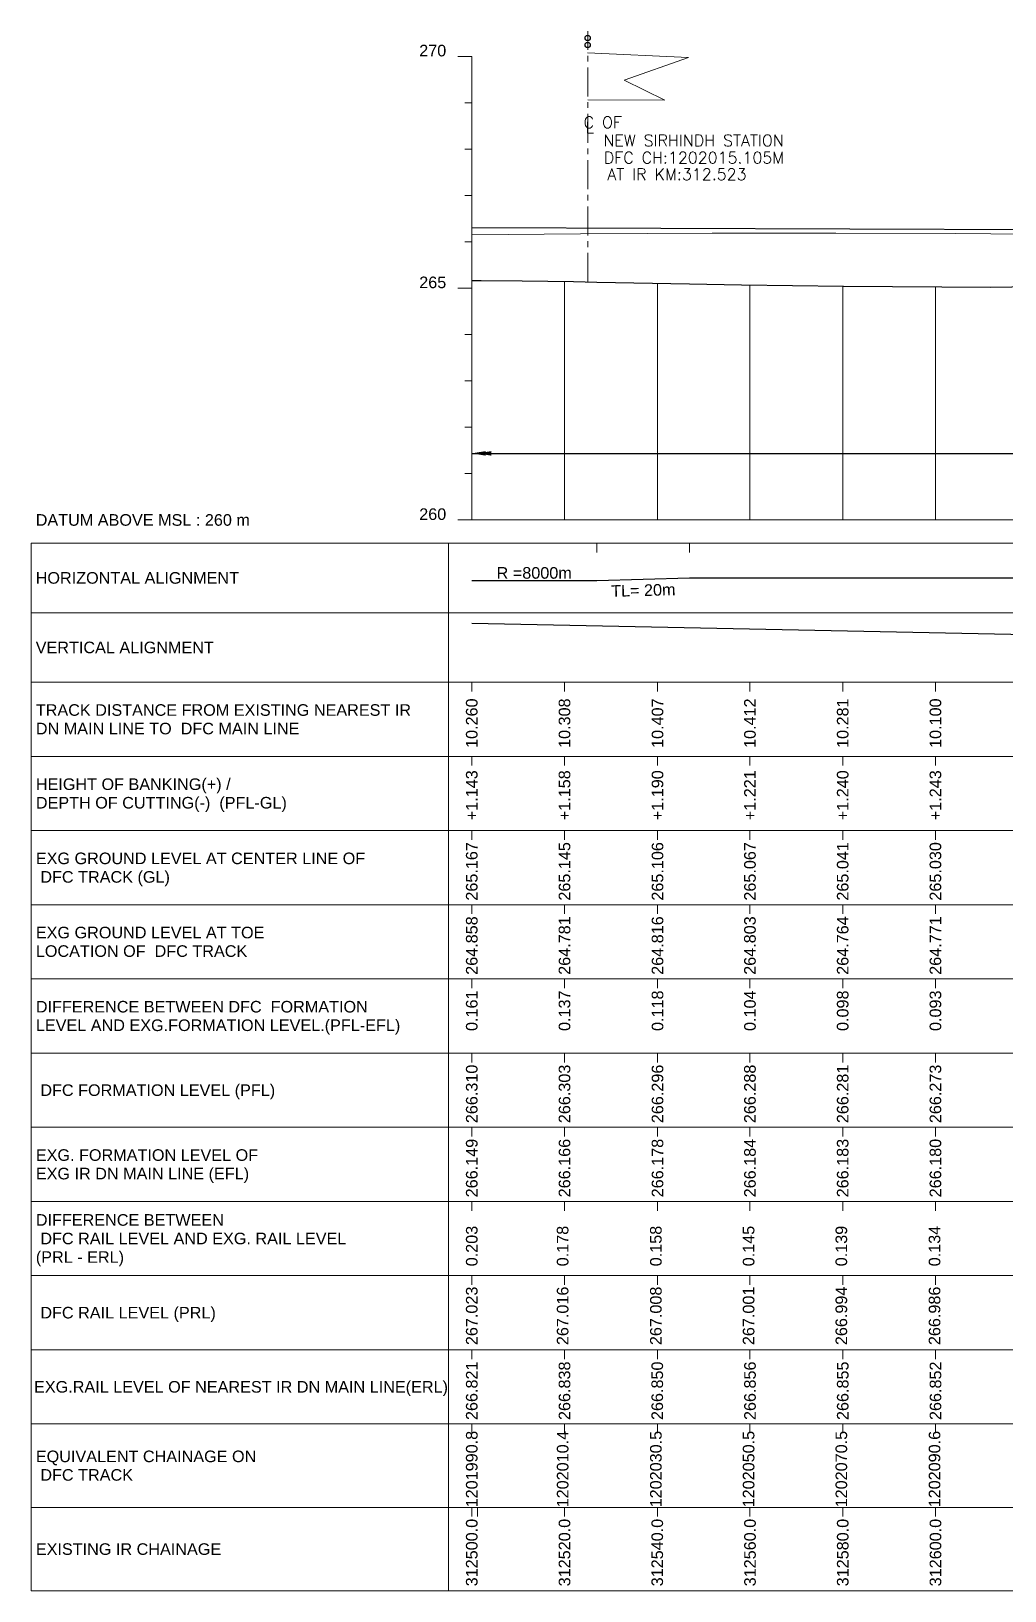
# Model space of a CAD drawing. Header units: metres. Extents: x 26905 to 33492, y -12340 to -11884.
# Drawn here: x 28905 to 29115, y -12231 to -11894.6 of the extents above; entities that cross this region are included whole.
import ezdxf
from ezdxf.enums import TextEntityAlignment as Align

# ---------------------------------------------------------------- set-up
doc = ezdxf.new("R2010")
doc.units = ezdxf.units.M
doc.header["$MEASUREMENT"] = 0
doc.linetypes.add('CENTER', pattern=[2, 1.25, -0.25, 0.25, -0.25])
doc.layers.get('0').update_dxf_attribs({"lineweight": 0})
for name, color, linetype in [("LS BRIDGE'S", 7, 'Continuous'), ('LS HORIZONTAL ALIGNMENT', 10, 'Continuous'), ('LS VERTICAL ALIGNMENT', 10, 'Continuous'), ('STATION YARD LIMIT IN LS', 7, 'Continuous')]:
    doc.layers.add(name, color=color, linetype=linetype)
for name, color, linetype, lineweight in [('LS CUT FILL', 10, 'Continuous', 0), ('LS DATUM', 7, 'Continuous', 0), ('LS DATUM X', 7, 'Continuous', 0), ('LS DATUM Y', 7, 'Continuous', 0), ('LS DIFF. EXG.RL & PRO. RL', 10, 'Continuous', 0), ('LS DIFF. PFL & EFL', 10, 'Continuous', 0), ('LS EXG GL', 7, 'Continuous', 0), ('LS EXG IR CH', 7, 'Continuous', 0), ('LS EXG RL', 7, 'Continuous', 0), ('LS EXG. FL', 7, 'Continuous', 0), ('LS EXG. GL', 7, 'Continuous', 0), ('LS EXG. GL AT PRO. TOE', 7, 'Continuous', 0), ('LS EXG. IR CH', 7, 'Continuous', 0), ('LS EXG. RL', 7, 'Continuous', 0), ('LS FRAME', 7, 'Continuous', 0), ('LS PFL-EFL', 10, 'Continuous', 0), ('LS PRL-ERL', 10, 'Continuous', 0), ('LS PRO FL', 10, 'Continuous', 0), ('LS PRO. CUT & FILL', 10, 'Continuous', 0), ('LS PRO. DFCC CH', 10, 'Continuous', 0), ('LS PRO. FL', 10, 'Continuous', 0), ('LS PRO. RL', 10, 'Continuous', 0), ('LS PROFILE EXG FL', 7, 'Continuous', 25), ('LS PROFILE EXG GL', 7, 'Continuous', 30), ('LS PROFILE PRO FL', 1, 'Continuous', 30), ('LS TICKS', 7, 'Continuous', 0), ('LS TRACK CENTER', 10, 'Continuous', 0), ("LS TRACK CENTER's", 10, 'Continuous', 0), ('Profile Grid', 7, 'Continuous', 0)]:
    doc.layers.add(name, color=color, linetype=linetype, lineweight=lineweight)
doc.styles.add('ROMANT', font='romant__.ttf')
doc.styles.get("Standard").update_dxf_attribs({"font": 'arial.ttf'})
doc.styles.add('Style-Arial', font='arial.ttf')
doc.styles.add('StyleArial', font='arial.ttf')
doc.dimstyles.get("Standard").update_dxf_attribs({"dimtxt": 0.18, "dimasz": 0.18, "dimexe": 0.18, "dimexo": 0.0625, "dimgap": 0.09, "dimtad": 0, "dimtih": 1, "dimtoh": 1, "dimdec": 4, "dimzin": 0, "dimdsep": 46, "dimtxsty": 'Standard', "dimcen": 0.09, "dimadec": 0, "dimazin": 0, "dimtfac": 1, "dimtdec": 4, "dimtofl": 0, "dimtmove": 0, "dimatfit": 3, "dimfxl": 1, "dimtolj": 1, "dimtzin": 0, "dimarcsym": 0})

msp = doc.modelspace()

# ---------------------------------------------------------------- linework, layer by layer
msp.add_lwpolyline([(28905, -12005), (28995, -12005)])
at = {"layer": "LS BRIDGE'S", "color": 10}
for centre in [(29025, -11896.03), (29025, -11897.54)]:
    msp.add_circle(centre, 0.566, dxfattribs=at)
at = {"layer": 'LS DATUM X', "color": 7, "linetype": 'Continuous', "lineweight": 0}
msp.add_line((29000, -12000), (29514.16, -12000), dxfattribs=at)
at = {"layer": 'LS DATUM Y', "color": 7, "linetype": 'Continuous', "lineweight": 0}
for p, q in [((28997, -11900), (29000, -11900)), ((28997, -11900), (29000, -11900)), ((29000, -12000), (29000, -11900)), ((28998.5, -11910), (29000, -11910)), ((28998.5, -11920), (29000, -11920)), ((28998.5, -11930), (29000, -11930)), ((28998.5, -11940), (29000, -11940)), ((28997, -11950), (29000, -11950)), ((28998.5, -11960), (29000, -11960)), ((28998.5, -11970), (29000, -11970)), ((28998.5, -11980), (29000, -11980)), ((28998.5, -11990), (29000, -11990)), ((28997, -12000), (29000, -12000))]:
    msp.add_line(p, q, dxfattribs=at)
at = {"layer": 'LS FRAME'}
for points in [[(28995, -12231), (28905, -12231), (28905, -12005)], [(28995, -12020), (28905, -12020)], [(28995, -12035), (28905, -12035)], [(28995, -12051), (28905, -12051)], [(28905, -12051), (28995, -12051)], [(28995, -12067), (28905, -12067)], [(28905, -12067), (28995, -12067)], [(28995, -12083), (28905, -12083)], [(28905, -12083), (28995, -12083)], [(28995, -12099), (28905, -12099)], [(28995, -12115), (28905, -12115)], [(28905, -12115), (28995, -12115)], [(28995, -12131), (28905, -12131)], [(28905, -12131), (28995, -12131)], [(28995, -12147), (28905, -12147)], [(28905, -12147), (28995, -12147)], [(28995, -12163), (28905, -12163)], [(28905, -12163), (28995, -12163)], [(28995, -12179), (28905, -12179)], [(28995, -12195), (28905, -12195)], [(28995, -12213), (28905, -12213)]]:
    msp.add_lwpolyline(points, dxfattribs=at)
at = {"layer": 'LS FRAME', "color": 7, "linetype": 'Continuous', "lineweight": 0, "flags": 128}
for points in [[(28995, -12020), (29519.16, -12020), (29519.16, -12005), (28995, -12005), (28995, -12020)], [(28995, -12035), (29519.16, -12035), (29519.16, -12020), (28995, -12020), (28995, -12035)], [(28995, -12051), (29519.16, -12051), (29519.16, -12035), (28995, -12035), (28995, -12051)], [(28995, -12067), (29519.16, -12067), (29519.16, -12051), (28995, -12051), (28995, -12067)], [(28995, -12083), (29519.16, -12083), (29519.16, -12067), (28995, -12067), (28995, -12083)], [(28995, -12099), (29519.16, -12099), (29519.16, -12083), (28995, -12083), (28995, -12099)], [(28995, -12115), (29519.16, -12115), (29519.16, -12099), (28995, -12099), (28995, -12115)], [(28995, -12131), (29519.16, -12131), (29519.16, -12115), (28995, -12115), (28995, -12131)], [(28995, -12147), (29519.16, -12147), (29519.16, -12131), (28995, -12131), (28995, -12147)], [(28995, -12163), (29519.16, -12163), (29519.16, -12147), (28995, -12147), (28995, -12163)], [(28995, -12179), (29519.16, -12179), (29519.16, -12163), (28995, -12163), (28995, -12179)], [(28995, -12195), (29519.16, -12195), (29519.16, -12179), (28995, -12179), (28995, -12195)], [(28995, -12213), (29519.16, -12213), (29519.16, -12195), (28995, -12195), (28995, -12213)], [(28995, -12231), (29519.16, -12231), (29519.16, -12213), (28995, -12213), (28995, -12231)]]:
    msp.add_lwpolyline(points, close=True, dxfattribs=at)
at = {"layer": 'LS HORIZONTAL ALIGNMENT', "flags": 128}
msp.add_lwpolyline([(29000, -12013.03), (29026.94, -12013.03), (29026.94, -12013.03), (29046.94, -12012.5), (29046.94, -12012.5), (29514.16, -12012.5)], dxfattribs=at)
at = {"layer": 'LS PROFILE EXG FL', "lineweight": 0}
msp.add_lwpolyline([(29000, -11938.51), (29023.46, -11938.31), (29037.95, -11938.23), (29051.82, -11938.16), (29078.54, -11938.17), (29104.34, -11938.2), (29127.12, -11938.43), (29150.59, -11938.66), (29172.5, -11938.8), (29195.05, -11938.95), (29216.31, -11939.08), (29238.22, -11939.36), (29293.42, -11939.28), (29367.19, -11939.54), (29411.57, -11939.18), (29430.31, -11938.52), (29448.62, -11937.87), (29511.95, -11939.38), (29514.07, -11939.38)], dxfattribs=at)
at = {"layer": 'LS PROFILE EXG GL', "flags": 128}
msp.add_lwpolyline([(29000, -11948.33), (29002.06, -11948.34), (29010.9, -11948.45), (29021.93, -11948.57), (29021.93, -11948.57), (29026.94, -11948.68), (29046.94, -11949.08), (29058.14, -11949.3), (29080.2, -11949.59), (29080.2, -11949.59), (29111.91, -11949.76), (29130.13, -11949.5)], dxfattribs=at)
at = {"layer": 'LS PROFILE PRO FL'}
msp.add_line((29000, -11936.9), (29514.16, -11938.79), dxfattribs=at)
at = {"layer": 'LS TICKS', "color": 7, "linetype": 'Continuous', "lineweight": 0, "flags": 128}
for points in [[(29026.94, -12007), (29026.94, -12005)], [(29046.94, -12007), (29046.94, -12005)], [(29000, -12037), (29000, -12035)], [(29020, -12037), (29020, -12035)], [(29040.06, -12037), (29040.06, -12035)], [(29059.99, -12037), (29059.99, -12035)], [(29079.99, -12037), (29079.99, -12035)], [(29099.99, -12037), (29099.99, -12035)], [(29000, -12053), (29000, -12051)], [(29020, -12053), (29020, -12051)], [(29040.06, -12053), (29040.06, -12051)], [(29059.99, -12053), (29059.99, -12051)], [(29079.99, -12053), (29079.99, -12051)], [(29099.99, -12053), (29099.99, -12051)], [(29000, -12069), (29000, -12067)], [(29020, -12069), (29020, -12067)], [(29040.06, -12069), (29040.06, -12067)], [(29059.99, -12069), (29059.99, -12067)], [(29079.99, -12069), (29079.99, -12067)], [(29099.99, -12069), (29099.99, -12067)], [(29000, -12085), (29000, -12083)], [(29020, -12085), (29020, -12083)], [(29040.06, -12085), (29040.06, -12083)], [(29059.99, -12085), (29059.99, -12083)], [(29079.99, -12085), (29079.99, -12083)], [(29099.99, -12085), (29099.99, -12083)], [(29000, -12101), (29000, -12099)], [(29020, -12101), (29020, -12099)], [(29040.06, -12101), (29040.06, -12099)], [(29059.99, -12101), (29059.99, -12099)], [(29079.99, -12101), (29079.99, -12099)], [(29099.99, -12101), (29099.99, -12099)], [(29000, -12117), (29000, -12115)], [(29020, -12117), (29020, -12115)], [(29040.06, -12117), (29040.06, -12115)], [(29059.99, -12117), (29059.99, -12115)], [(29079.99, -12117), (29079.99, -12115)], [(29099.99, -12117), (29099.99, -12115)], [(29000, -12133), (29000, -12131)], [(29020, -12133), (29020, -12131)], [(29040.06, -12133), (29040.06, -12131)], [(29059.99, -12133), (29059.99, -12131)], [(29079.99, -12133), (29079.99, -12131)], [(29099.99, -12133), (29099.99, -12131)], [(29000, -12149), (29000, -12147)], [(29020, -12149), (29020, -12147)], [(29040.06, -12149), (29040.06, -12147)], [(29059.99, -12149), (29059.99, -12147)], [(29079.99, -12149), (29079.99, -12147)], [(29099.99, -12149), (29099.99, -12147)], [(29000, -12165), (29000, -12163)], [(29020, -12165), (29020, -12163)], [(29040.06, -12165), (29040.06, -12163)], [(29059.99, -12165), (29059.99, -12163)], [(29079.99, -12165), (29079.99, -12163)], [(29099.99, -12165), (29099.99, -12163)], [(29000, -12181), (29000, -12179)], [(29020, -12181), (29020, -12179)], [(29040.06, -12181), (29040.06, -12179)], [(29059.99, -12181), (29059.99, -12179)], [(29079.99, -12181), (29079.99, -12179)], [(29099.99, -12181), (29099.99, -12179)], [(29000, -12197), (29000, -12195)], [(29020, -12197), (29020, -12195)], [(29040.06, -12197), (29040.06, -12195)], [(29059.99, -12197), (29059.99, -12195)], [(29079.99, -12197), (29079.99, -12195)], [(29099.99, -12197), (29099.99, -12195)], [(29000, -12215), (29000, -12213)], [(29001.25, -12215), (29001.25, -12213)], [(29020, -12215), (29020, -12213)], [(29040.06, -12215), (29040.06, -12213)], [(29059.99, -12215), (29059.99, -12213)], [(29079.99, -12215), (29079.99, -12213)], [(29099.99, -12215), (29099.99, -12213)]]:
    msp.add_lwpolyline(points, dxfattribs=at)
at = {"layer": 'LS VERTICAL ALIGNMENT', "flags": 128}
msp.add_lwpolyline([(29000, -12022.25), (29514.16, -12032.75)], dxfattribs=at)
at = {"layer": 'Profile Grid', "flags": 128}
for points in [[(29020, -12000), (29020, -11948.55)], [(29040.06, -12000), (29040.06, -11948.94)], [(29059.99, -12000), (29059.99, -11949.33)], [(29079.99, -12000), (29079.99, -11949.59)], [(29099.99, -12000), (29099.99, -11949.7)], [(29000, -12000), (29000, -11969.87)]]:
    msp.add_lwpolyline(points, dxfattribs=at)
at = {"layer": 'STATION YARD LIMIT IN LS', "color": 10, "linetype": 'CENTER', "lineweight": 15, "ltscale": 5}
msp.add_line((29025, -11948.62), (29025, -11894.57), dxfattribs=at)
at = {"layer": 'STATION YARD LIMIT IN LS', "color": 10, "lineweight": 15}
msp.add_lwpolyline([(29024.93, -11899.27), (29046.75, -11900.26), (29032.84, -11905.16), (29041.63, -11909.46), (29025.04, -11909.38)], dxfattribs=at)

# ---------------------------------------------------------------- texts
at = {"layer": 'LS CUT FILL', "style": 'Style-Arial'}
for s, p in [('+1.143', (29000, -12054)), ('+1.158', (29020, -12054)), ('+1.190', (29040.06, -12054)), ('+1.221', (29059.99, -12054)), ('+1.240', (29079.99, -12054)), ('+1.243', (29099.99, -12054))]:
    msp.add_text(s, height=2.5, rotation=90, dxfattribs=at).set_placement(p, align=Align.MIDDLE_RIGHT)
at = {"layer": 'LS DATUM', "color": 7, "style": 'StyleArial'}
msp.add_text('DATUM ABOVE MSL : 260 m', height=2.5, rotation=0, dxfattribs=at).set_placement((28905.97, -12000), align=Align.MIDDLE_LEFT)
at = {"layer": 'LS DATUM Y', "color": 7, "lineweight": 0, "style": 'Style-Arial'}
for s, p in [('270', (28994.5, -11900)), ('270', (28994.5, -11900)), ('265', (28994.5, -11950)), ('260', (28994.5, -12000))]:
    msp.add_text(s, height=2.5, dxfattribs=at).set_placement(p, align=Align.RIGHT)
at = {"layer": 'LS DIFF. EXG.RL & PRO. RL', "color": 10, "style": 'StyleArial'}
for s, p in [('DIFFERENCE BETWEEN ', (28906, -12151)), (' DFC RAIL LEVEL AND EXG. RAIL LEVEL ', (28906, -12155)), ('(PRL - ERL)', (28906, -12159))]:
    msp.add_text(s, height=2.5, rotation=0, dxfattribs=at).set_placement(p, align=Align.MIDDLE_LEFT)
at = {"layer": 'LS DIFF. PFL & EFL', "color": 10, "style": 'StyleArial'}
for s, p in [('DIFFERENCE BETWEEN DFC  FORMATION ', (28906, -12105)), ('LEVEL AND EXG.FORMATION LEVEL.(PFL-EFL)', (28906, -12109))]:
    msp.add_text(s, height=2.5, rotation=0, dxfattribs=at).set_placement(p, align=Align.MIDDLE_LEFT)
at = {"layer": 'LS EXG GL', "style": 'Style-Arial'}
for s, p in [('265.167', (29000, -12069.5)), ('265.145', (29020, -12069.5)), ('265.106', (29040.06, -12069.5)), ('265.067', (29059.99, -12069.5)), ('265.041', (29079.99, -12069.5)), ('265.030', (29099.99, -12069.5))]:
    msp.add_text(s, height=2.5, rotation=90, dxfattribs=at).set_placement(p, align=Align.MIDDLE_RIGHT)
at = {"layer": 'LS EXG IR CH', "lineweight": 0, "style": 'Style-Arial'}
for s, p in [('312500.0', (29000, -12215.47)), ('312520.0', (29020, -12215.47)), ('312540.0', (29040, -12215.47)), ('312560.0', (29060, -12215.47)), ('312580.0', (29080, -12215.47)), ('312600.0', (29100, -12215.47))]:
    msp.add_text(s, height=2.5, rotation=90, dxfattribs=at).set_placement(p, align=Align.MIDDLE_RIGHT)
at = {"layer": 'LS EXG RL', "style": 'Style-Arial'}
for s, p in [('266.821', (29000, -12181.54)), ('266.838', (29020, -12181.54)), ('266.850', (29040, -12181.54)), ('266.856', (29060, -12181.54)), ('266.855', (29080, -12181.54)), ('266.852', (29100, -12181.54))]:
    msp.add_text(s, height=2.5, rotation=90, dxfattribs=at).set_placement(p, align=Align.MIDDLE_RIGHT)
at = {"layer": 'LS EXG. FL'}
for s, p in [('266.149', (29000, -12133.5)), ('266.166', (29020, -12133.5)), ('266.178', (29040.06, -12133.5)), ('266.184', (29059.99, -12133.5)), ('266.183', (29079.99, -12133.5)), ('266.180', (29099.99, -12133.5))]:
    msp.add_text(s, height=2.5, rotation=90, dxfattribs=at).set_placement(p, align=Align.MIDDLE_RIGHT)
at = {"layer": 'LS EXG. FL', "style": 'StyleArial'}
for s, p in [('EXG. FORMATION LEVEL OF', (28906, -12137)), ('EXG IR DN MAIN LINE (EFL)', (28906, -12141))]:
    msp.add_text(s, height=2.5, rotation=0, dxfattribs=at).set_placement(p, align=Align.MIDDLE_LEFT)
at = {"layer": 'LS EXG. GL', "color": 7, "style": 'StyleArial'}
for s, p in [('EXG GROUND LEVEL AT CENTER LINE OF ', (28906, -12073)), (' DFC TRACK (GL)', (28906, -12077))]:
    msp.add_text(s, height=2.5, rotation=0, dxfattribs=at).set_placement(p, align=Align.MIDDLE_LEFT)
at = {"layer": 'LS EXG. GL AT PRO. TOE', "color": 7, "style": 'StyleArial'}
for s, p in [('EXG GROUND LEVEL AT TOE', (28906, -12089)), ('LOCATION OF  DFC TRACK', (28906, -12093))]:
    msp.add_text(s, height=2.5, rotation=0, dxfattribs=at).set_placement(p, align=Align.MIDDLE_LEFT)
at = {"layer": 'LS EXG. GL AT PRO. TOE'}
for s, p in [('264.858', (29000, -12085.5)), ('264.781', (29020, -12085.5)), ('264.816', (29040.06, -12085.5)), ('264.803', (29059.99, -12085.5)), ('264.764', (29079.99, -12085.5)), ('264.771', (29099.99, -12085.5))]:
    msp.add_text(s, height=2.5, rotation=90, dxfattribs=at).set_placement(p, align=Align.MIDDLE_RIGHT)
at = {"layer": 'LS EXG. IR CH', "style": 'StyleArial'}
msp.add_text('EXISTING IR CHAINAGE', height=2.5, rotation=0, dxfattribs=at).set_placement((28906, -12222), align=Align.MIDDLE_LEFT)
at = {"layer": 'LS EXG. RL', "style": 'StyleArial'}
msp.add_text('EXG.RAIL LEVEL OF NEAREST IR DN MAIN LINE(ERL)', height=2.5, rotation=0, dxfattribs=at).set_placement((28905.61, -12187), align=Align.MIDDLE_LEFT)
at = {"layer": 'LS HORIZONTAL ALIGNMENT', "style": 'StyleArial'}
msp.add_text('HORIZONTAL ALIGNMENT', height=2.5, rotation=0, dxfattribs=at).set_placement((28905.97, -12012.5), align=Align.MIDDLE_LEFT)
at = {"layer": 'LS HORIZONTAL ALIGNMENT', "insert": (29013.47, -12011.44), "char_height": 2.5, "attachment_point": 5, "line_spacing_factor": 0.6, "style": 'Style-Arial'}
msp.add_mtext('R =8000m', dxfattribs=at)
at = {"layer": 'LS HORIZONTAL ALIGNMENT', "insert": (29037, -12015.18), "char_height": 2.5, "attachment_point": 5, "rotation": 1.5037, "line_spacing_factor": 0.6, "style": 'Style-Arial'}
msp.add_mtext('TL= 20m', dxfattribs=at)
at = {"layer": 'LS PFL-EFL'}
for s, p in [('0.161', (29000, -12101.5)), ('0.137', (29020, -12101.5)), ('0.118', (29040.06, -12101.5)), ('0.104', (29059.99, -12101.5)), ('0.098', (29079.99, -12101.5)), ('0.093', (29099.99, -12101.5))]:
    msp.add_text(s, height=2.5, rotation=90, dxfattribs=at).set_placement(p, align=Align.MIDDLE_RIGHT)
at = {"layer": 'LS PRL-ERL'}
for s, p in [('0.203', (29001.25, -12161)), ('0.178', (29020.85, -12161)), ('0.158', (29040.95, -12161)), ('0.145', (29060.95, -12161)), ('0.139', (29080.95, -12161)), ('0.134', (29101.05, -12161))]:
    msp.add_text(s, height=2.5, rotation=90, dxfattribs=at).set_placement(p)
at = {"layer": 'LS PRO FL', "style": 'Style-Arial'}
for s, p in [('266.310', (29000, -12117.5)), ('266.303', (29020, -12117.5)), ('266.296', (29040.06, -12117.5)), ('266.288', (29059.99, -12117.5)), ('266.281', (29079.99, -12117.5)), ('266.273', (29099.99, -12117.5))]:
    msp.add_text(s, height=2.5, rotation=90, dxfattribs=at).set_placement(p, align=Align.MIDDLE_RIGHT)
at = {"layer": 'LS PRO. CUT & FILL', "color": 10, "style": 'StyleArial'}
for s, p in [('HEIGHT OF BANKING(+) /', (28906, -12057)), ('DEPTH OF CUTTING(-)  (PFL-GL)', (28906, -12061))]:
    msp.add_text(s, height=2.5, rotation=0, dxfattribs=at).set_placement(p, align=Align.MIDDLE_LEFT)
at = {"layer": 'LS PRO. DFCC CH'}
for s, p in [('1201990.8', (29001.25, -12213)), ('1202010.4', (29020.85, -12213)), ('1202030.5', (29040.95, -12213)), ('1202050.5', (29060.95, -12213)), ('1202070.5', (29080.95, -12213)), ('1202090.6', (29101.05, -12213))]:
    msp.add_text(s, height=2.5, rotation=90, dxfattribs=at).set_placement(p)
at = {"layer": 'LS PRO. DFCC CH', "color": 10, "style": 'Style-Arial'}
for s, p in [('EQUIVALENT CHAINAGE ON ', (28906, -12202)), (' DFC TRACK', (28906, -12206))]:
    msp.add_text(s, height=2.5, rotation=0, dxfattribs=at).set_placement(p, align=Align.MIDDLE_LEFT)
at = {"layer": 'LS PRO. FL', "color": 10, "style": 'StyleArial'}
msp.add_text(' DFC FORMATION LEVEL (PFL) ', height=2.5, rotation=0, dxfattribs=at).set_placement((28906, -12123), align=Align.MIDDLE_LEFT)
at = {"layer": 'LS PRO. RL'}
for s, p in [('267.023', (29001.25, -12178)), ('267.016', (29020.85, -12178)), ('267.008', (29040.95, -12178)), ('267.001', (29060.95, -12178)), ('266.994', (29080.95, -12178)), ('266.986', (29101.05, -12178))]:
    msp.add_text(s, height=2.5, rotation=90, dxfattribs=at).set_placement(p)
at = {"layer": 'LS PRO. RL', "color": 10, "style": 'StyleArial'}
msp.add_text(' DFC RAIL LEVEL (PRL)', height=2.5, rotation=0, dxfattribs=at).set_placement((28906, -12171), align=Align.MIDDLE_LEFT)
at = {"layer": 'LS TRACK CENTER'}
for s, p in [('10.260', (29000, -12038.5)), ('10.308', (29020, -12038.5)), ('10.407', (29040.06, -12038.5)), ('10.412', (29059.99, -12038.5)), ('10.281', (29079.99, -12038.5)), ('10.100', (29099.99, -12038.5))]:
    msp.add_text(s, height=2.5, rotation=90, dxfattribs=at).set_placement(p, align=Align.MIDDLE_RIGHT)
at = {"layer": "LS TRACK CENTER's", "color": 10, "style": 'StyleArial'}
for s, p in [('TRACK DISTANCE FROM EXISTING NEAREST IR ', (28906, -12041)), ('DN MAIN LINE TO  DFC MAIN LINE', (28906, -12045))]:
    msp.add_text(s, height=2.5, rotation=0, dxfattribs=at).set_placement(p, align=Align.MIDDLE_LEFT)
at = {"layer": 'LS VERTICAL ALIGNMENT', "style": 'StyleArial'}
msp.add_text('VERTICAL ALIGNMENT', height=2.5, rotation=0, dxfattribs=at).set_placement((28905.97, -12027.5), align=Align.MIDDLE_LEFT)
at = {"layer": 'STATION YARD LIMIT IN LS', "color": 10, "char_height": 2.5, "attachment_point": 7, "line_spacing_factor": 0.6, "style": 'ROMANT'}
for s, insert in [('C OF ', (29024.13, -11915.47)), ('L', (29024.56, -11916.6)), ('NEW SIRHINDH STATION', (29028.39, -11919.4)), ('DFC CH:1202015.105M', (29028.49, -11923.11)), ('{\\C7;AT IR KM:312.523}', (29029.25, -11926.68))]:
    msp.add_mtext(s, dxfattribs=dict(at, insert=insert))

# ---------------------------------------------------------------- leaders
at = {"layer": 'STATION YARD LIMIT IN LS', "color": 10, "lineweight": 15}
for points in [[(29000, -11985.64), (29242.21, -11985.64)], [(29001.25, -11985.64), (29243.46, -11985.64)]]:
    msp.add_leader(points, dimstyle='Standard', override={"dimasz": 3}, dxfattribs=at)

doc.saveas('drawing.dxf')
